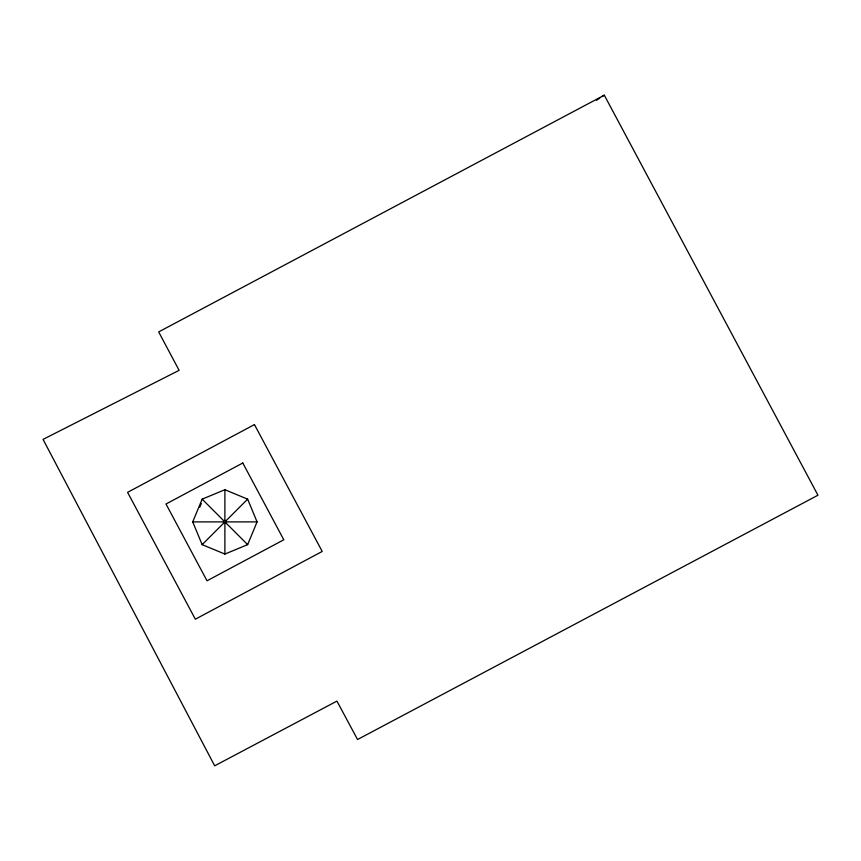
<?xml version="1.0" encoding="UTF-8"?>
<svg xmlns="http://www.w3.org/2000/svg" width="861" height="861" viewBox="0 0 861 861"><rect width="100%" height="100%" fill="white"/><g stroke="black" fill="none" stroke-linecap="round" stroke-linejoin="round"><path stroke-width="1.29" d="M192.735 521.895L202.152 499.154L224.893 489.726L247.645 499.154L257.073 521.895L247.645 544.647L224.893 554.064L202.152 544.647L192.735 521.895L223.386 521.895L224.893 520.388L226.411 521.895L224.893 523.413L223.386 521.895M199.774 507.183L201.291 503.502M202.152 544.647L223.828 522.971M225.969 520.83L247.645 499.154M596.415 100.296L599.794 98.1M602.054 96.647L604.304 95.184L817.95 495.215L357.552 739.513L336.931 701.102L214.68 765.816L43.05 439.39L179.11 370.327L158.672 331.915L604.304 95.184M226.411 521.895L257.073 521.895M202.152 499.154L223.828 520.83M225.969 522.971L247.645 544.647M224.893 489.726L224.893 520.388M224.893 523.413L224.893 554.064M254.447 424.591L127.589 492.352L195.35 619.199L322.208 551.449L254.447 424.591M242.791 463.003L166.001 504.008L207.017 580.798L283.796 539.782L242.791 463.003"/></g></svg>
